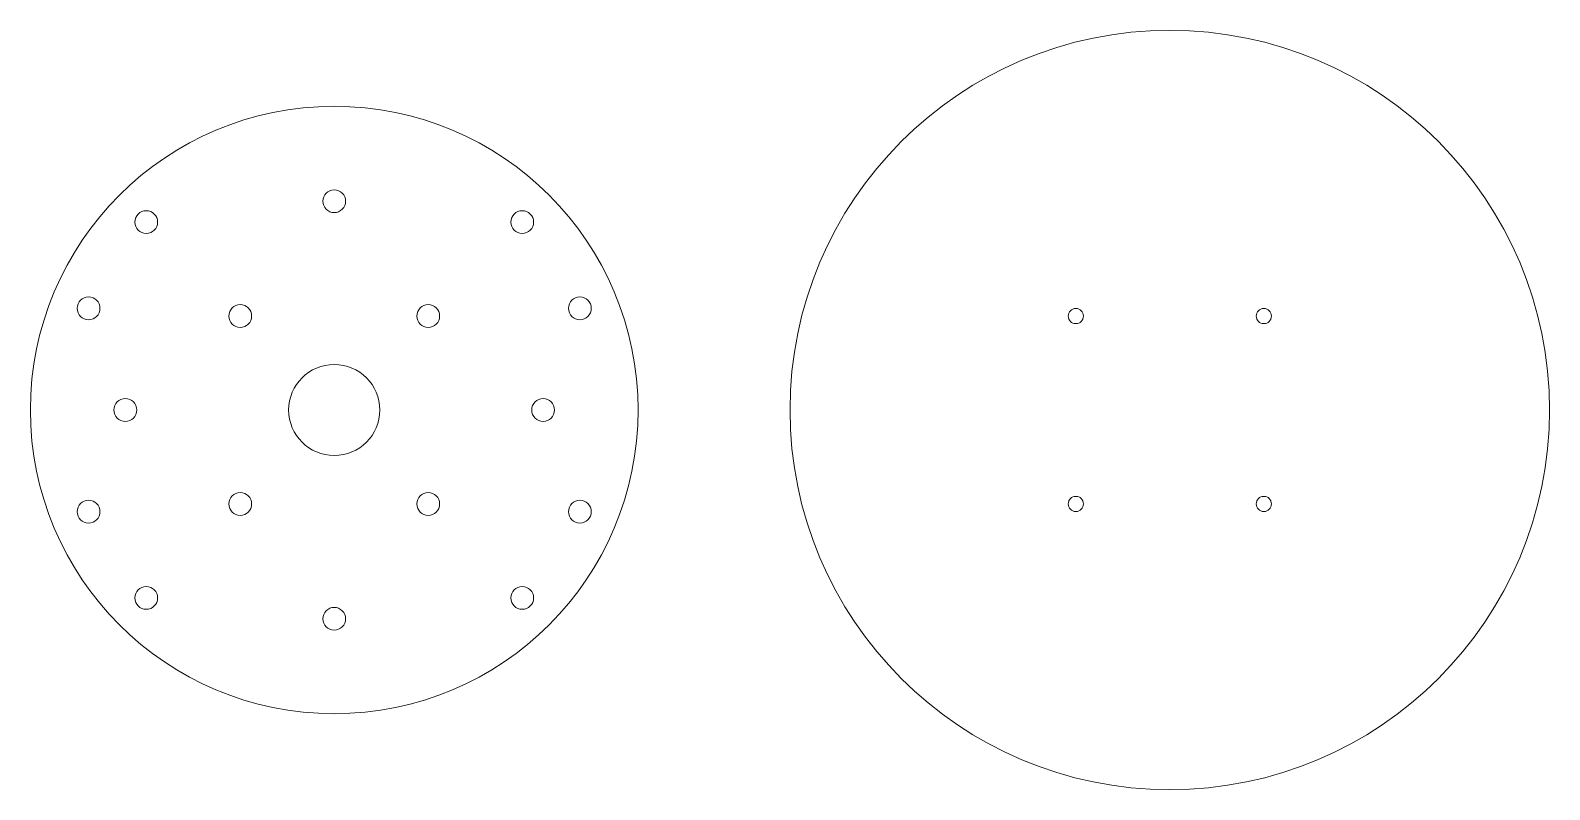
# Model space of a CAD drawing. Header units: centimetres. Extents: x 27.5 to 47.5, y -19.9 to -9.8.
import ezdxf

# ---------------------------------------------------------------- set-up
doc = ezdxf.new("R2010")
doc.units = ezdxf.units.CM
doc.header["$MEASUREMENT"] = 0
doc.layers.add('Layer 1', color=7, linetype='Continuous')

msp = doc.modelspace()

# ---------------------------------------------------------------- linework, layer by layer
at = {"layer": 'Layer 1', "color": 250, "lineweight": 20}
for centre, major_axis in [((42.5, -14.85), (0, 5)), ((31.5, -14.85), (0, 4)), ((31.5, -12.1), (0, 0.15)), ((29.02513, -12.37513), (0, 0.15)), ((33.97487, -12.37513), (0, 0.15)), ((28.26642, -13.51061), (0, 0.15)), ((34.73358, -13.51061), (0, 0.15)), ((30.26256, -13.61256), (0, 0.15)), ((32.73744, -13.61256), (0, 0.15)), ((41.26256, -13.61256), (0, 0.1)), ((43.73744, -13.61256), (0, 0.1)), ((31.5, -14.85), (0, 0.6)), ((28.75, -14.85), (0, 0.15)), ((34.25, -14.85), (0, 0.15)), ((30.26256, -16.08744), (0, 0.15)), ((32.73744, -16.08744), (0, 0.15)), ((41.26256, -16.08744), (0, 0.1)), ((43.73744, -16.08744), (0, 0.1)), ((28.26642, -16.18939), (0, 0.15)), ((34.73358, -16.18939), (0, 0.15)), ((29.02513, -17.32487), (0, 0.15)), ((33.97487, -17.32487), (0, 0.15)), ((31.5, -17.6), (0, 0.15))]:
    msp.add_ellipse(centre, major_axis=major_axis, ratio=1, dxfattribs=at)

doc.saveas('drawing.dxf')
